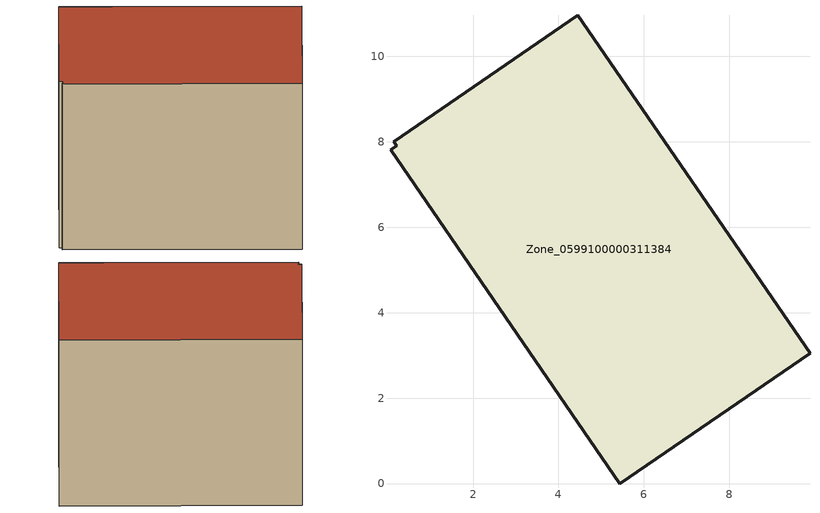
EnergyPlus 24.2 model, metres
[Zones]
Zone_0599100000311384
 floor ground (C_G): 0.14,8.01 4.45,10.96 9.89,3.05 5.44,0 0.07,7.81 0.21,7.91 z0
 wall outside (C_F): 9.89,3.05 4.45,10.96 0.14,8.01 0.21,7.91 0.07,7.81 5.44,0 9.89,3.05 z0:7.95
 roof outside (C_R): 4.45,10.96 0.14,8.01 0.21,7.91 0.07,7.81 5.44,0 9.89,3.05 z7.95
[BUILDING]
Pand.0599100000311384: North Axis=0; Terrain=City; Loads Convergence Tolerance Value=0.04; Temperature Convergence Tolerance Value=0.4; Solar Distribution=FullExterior; Maximum Number of Warmup Days=25; Minimum Number of Warmup Days=1
[Site:Location]
Rotterdam.The.Hague.AP_ZH_NLD Design_Conditions: Latitude=51.96; Longitude=4.45; Time Zone=1; Elevation=-4.5
[SITE:GROUNDTEMPERATURE:BUILDINGSURFACE]
18, 18, 18, 18, 18, 18, 18, 18, 18, 18, 18, 18
[MATERIAL] Thermal Absorptance=0.9; Solar Absorptance=0.7; Visible Absorptance=0.7
Name | Roughness | Thickness | Conductivity | Density | Specific Heat
G.TI.1975-1991 | MediumSmooth | 0.15 | 0.288461 | 540 | 1210
F.TI.1975-1991 | Rough | 0.3 | 0.230769 | 1920 | 840
R.TI.1975-1991 | MediumRough | 0.2 | 0.153846 | 1500 | 1000
[CONSTRUCTION]
C_G: G.TI.1975-1991
C_F: F.TI.1975-1991
C_R: R.TI.1975-1991
[ZONE]
Zone_0599100000311384: Type=1; Multiplier=1; Ceiling Height=Autocalculate; Volume=Autocalculate; Floor Area=autocalculate; Part of Total Floor Area=Yes
[ZONEINFILTRATION:DESIGNFLOWRATE]
Infil_Zone_0599100000311384: Zone or ZoneList or Space or SpaceList=Zone_0599100000311384; Schedule=AlwaysOn; Design Flow Rate Calculation Method=Flow/Area; Flow Rate per Floor Area=0.003; Constant Term Coefficient=1; Temperature Term Coefficient=0; Velocity Term Coefficient=0; Velocity Squared Term Coefficient=0
[HVACTEMPLATE:ZONE:IDEALLOADSAIRSYSTEM]
Zone_0599100000311384: Maximum Heating Supply Air Temperature=50; Minimum Cooling Supply Air Temperature=13; Maximum Heating Supply Air Humidity Ratio=0.0156; Minimum Cooling Supply Air Humidity Ratio=0.0077; Heating Limit=NoLimit; Cooling Limit=NoLimit; Dehumidification Control Type=ConstantSensibleHeatRatio; Cooling Sensible Heat Ratio=0.7; Dehumidification Setpoint=60; Humidification Control Type=None; Humidification Setpoint=30; Outdoor Air Method=None; Outdoor Air Flow Rate per Person=0.00944; Outdoor Air Flow Rate per Zone Floor Area=0; Outdoor Air Flow Rate per Zone=0; Demand Controlled Ventilation Type=None; Outdoor Air Economizer Type=NoEconomizer; Heat Recovery Type=None; Sensible Heat Recovery Effectiveness=0.7; Latent Heat Recovery Effectiveness=0.65
[ZONECONTROL:THERMOSTAT]
ThermostatControl_Zone_0599100000311384: Zone or ZoneList=Zone_0599100000311384; Control Type Schedule=DualSetpointControlType; Control 1=Thermostat_Zone_0599100000311384; Temperature Difference Between Cutout And Setpoint=0
[THERMOSTATSETPOINT:DUALSETPOINT]
Thermostat_Zone_0599100000311384: Heating Setpoint Temperature Schedule=HeatingSetpoint_Zone_0599100000311384; Cooling Setpoint Temperature Schedule=CoolingSetpoint_Zone_0599100000311384
[SCHEDULE:COMPACT]
HeatingSetpoint_Zone_0599100000311384: Through: 12/31, For: AllDays, Until: 24:00, 21
CoolingSetpoint_Zone_0599100000311384: Through: 12/31, For: AllDays, Until: 24:00, 24
DualSetpointControlType: Through: 12/31, For: AllDays, Until: 24:00, 4
AlwaysOn: Through: 12/31, For: AllDays, Until: 24:00, 1
